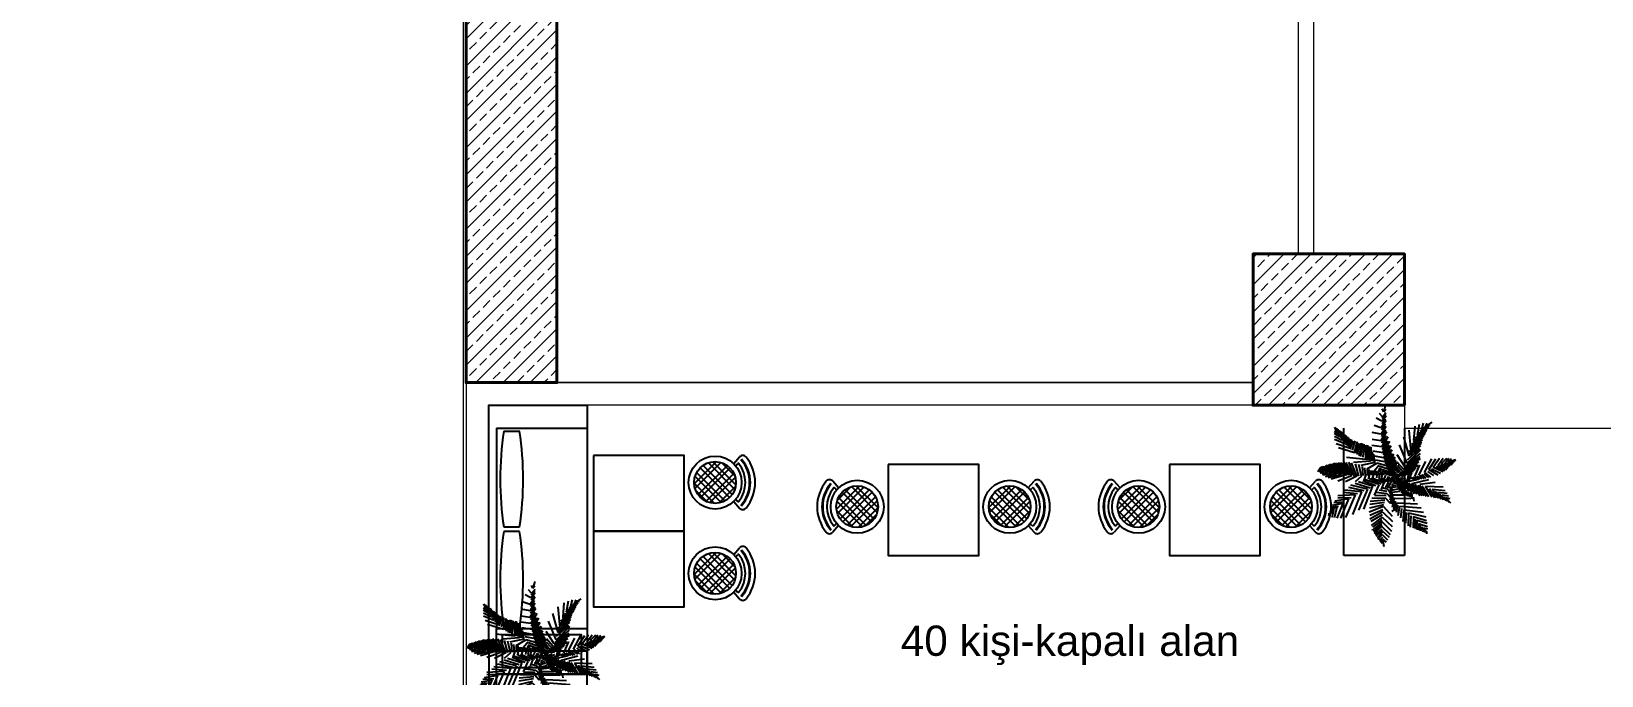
# Model space of a CAD drawing. Header units: millimetres. Extents: x 1650 to 6065, y 324 to 3836.
# Drawn here: x 2710 to 3748, y 2156 to 2582 of the extents above; entities that cross this region are included whole.
import ezdxf

# ---------------------------------------------------------------- set-up
doc = ezdxf.new("R2010")
doc.units = ezdxf.units.MM
doc.layers.add('A-370C-C', color=30, linetype='Continuous')
doc.layers.add('PY', color=104, linetype='Continuous')
doc.layers.add('A-ANNO-PATT-1', color=7, linetype='Continuous', lineweight=5, true_color=0x737373)
doc.layers.add('A-WALL-PATT-1', color=7, linetype='Continuous', lineweight=5, true_color=0x737373)
for name, color, linetype, lineweight in [('A-WALL-FULL-3', 7, 'Continuous', 15), ('BAL-PERDE', 111, 'Continuous', 40), ('porselen kaplama', 181, 'Continuous', 5), ('sıvaa', 142, 'Continuous', 5)]:
    doc.layers.add(name, color=color, linetype=linetype, lineweight=lineweight)
doc.styles.get("Standard").update_dxf_attribs({"font": 'arial.ttf'})
pattern_1 = [(45, (-71799.261, 82599.877), (-8.9802561, 8.9802561), []), (45, (-71790.281, 82599.877), (-8.9802561, 8.9802561), [6.35, -3.175])]

# ---------------------------------------------------------------- blocks, each defined once
blk = doc.blocks.new('A$C0AE060C1')
at = {"layer": 'PY', "color": 251, "true_color": 0x636466}
for p, q in [((4.51, 9.37), (4.39, 8.93)), ((4.25, 8.28), (3.88, 8.49)), ((4.3, 8.58), (4.1, 8.8)), ((4.21, 7.85), (4.54, 8.34)), ((4.26, 8.28), (4.54, 8.64)), ((4.27, 8.14), (4.5, 8.43)), ((4.28, 8.49), (4.55, 8.72)), ((4.39, 8.91), (4.29, 9.1)), ((4.33, 8.58), (4.53, 8.85)), ((4.39, 8.91), (4.53, 9.07)), ((1.12, 7.89), (1.33, 7.47)), ((1.35, 7.47), (1.12, 7.61)), ((1.45, 7.27), (1.12, 7.46)), ((1.6, 7.03), (1.12, 7.27)), ((1.24, 7.69), (1.28, 7.85)), ((1.28, 7.58), (1.37, 7.78)), ((1.33, 7.47), (1.41, 7.72)), ((1.39, 7.4), (1.48, 7.69)), ((1.45, 7.26), (1.56, 7.62)), ((1.53, 7.19), (1.65, 7.57)), ((1.56, 7.62), (1.56, 7.62)), ((1.6, 7.01), (1.73, 7.46)), ((1.69, 6.98), (1.81, 7.42)), ((1.77, 6.9), (1.91, 7.35)), ((1.85, 6.78), (2.01, 7.27)), ((4.2, 7.43), (3.61, 7.53)), ((4.2, 7.85), (3.75, 8)), ((4.19, 6.98), (4.58, 7.59)), ((4.2, 7.43), (4.54, 7.95)), ((4.25, 7.26), (4.53, 7.72)), ((4.25, 6.83), (4.54, 7.33)), ((4.26, 7.72), (4.5, 8.12)), ((4.26, 6.58), (4.68, 7.27)), ((6.17, 6.51), (6.07, 7.69)), ((6.34, 6.92), (7.06, 7.35)), ((6.38, 7), (6.45, 7.95)), ((6.39, 7.04), (7.07, 7.42)), ((6.47, 7.21), (7.12, 7.47)), ((6.58, 7.35), (7.17, 7.56)), ((6.61, 7.36), (6.75, 8.08)), ((6.62, 7.42), (7.2, 7.66)), ((6.7, 7.51), (7.22, 7.72)), ((6.79, 7.62), (7.25, 7.8)), ((6.87, 7.65), (7.01, 8.15)), ((6.88, 7.72), (7.28, 7.85)), ((7.04, 7.85), (7.36, 7.9)), ((7.13, 7.88), (7.25, 8.16)), ((7.56, 8.21), (7.15, 7.93)), ((7.15, 7.91), (7.39, 7.97)), ((7.2, 7.66), (7.2, 7.66)), ((7.28, 8.01), (7.46, 8.06)), ((7.39, 7.97), (7.39, 7.97)), ((1.82, 6.78), (1.13, 7.08)), ((2.1, 6.5), (1.24, 6.78)), ((2.44, 6.2), (1.39, 6.52)), ((1.9, 6.7), (2.08, 7.21)), ((2.01, 6.64), (2.18, 7.12)), ((2.11, 6.5), (2.28, 7.07)), ((2.17, 6.44), (2.37, 6.99)), ((2.32, 6.37), (2.5, 6.98)), ((2.44, 6.2), (2.62, 6.94)), ((2.54, 6.17), (2.68, 6.88)), ((2.65, 6.08), (2.79, 6.83)), ((2.78, 6), (2.92, 6.82)), ((2.88, 5.96), (2.97, 6.8)), ((3.02, 5.9), (3.09, 6.76)), ((3.19, 5.75), (3.17, 6.7)), ((3.29, 5.74), (3.25, 6.69)), ((3.27, 6.73), (3.27, 6.71)), ((3.41, 5.72), (3.34, 6.69)), ((3.5, 5.66), (3.45, 6.61)), ((3.45, 6.61), (3.45, 6.59)), ((3.58, 5.65), (3.56, 6.56)), ((4.25, 6.58), (3.6, 6.67)), ((4.18, 6.98), (3.61, 7.08)), ((3.7, 5.64), (3.65, 6.26)), ((4.34, 6.19), (3.67, 6.31)), ((4.3, 6.42), (4.65, 6.99)), ((4.31, 6.19), (4.79, 6.97)), ((4.36, 6.06), (4.77, 6.7)), ((4.38, 5.86), (4.87, 6.67)), ((4.44, 5.76), (4.83, 6.42)), ((4.46, 5.59), (4.95, 6.42)), ((5.93, 5.51), (5.42, 6.73)), ((6.07, 6), (5.7, 7.24)), ((5.94, 5.5), (6.83, 6.41)), ((5.96, 5.74), (6.76, 6.47)), ((6.03, 6.09), (6.88, 6.83)), ((6.06, 5.99), (6.84, 6.67)), ((6.07, 6.28), (6.9, 6.92)), ((6.13, 6.46), (6.94, 7.04)), ((6.16, 6.55), (6.96, 7.15)), ((6.23, 6.74), (6.98, 7.24)), ((0.41, 4.92), (0.18, 5.24)), ((0.57, 4.88), (0.28, 5.28)), ((0.65, 4.86), (0.37, 5.28)), ((0.72, 4.87), (0.46, 5.31)), ((0.82, 4.85), (0.53, 5.33)), ((0.94, 4.8), (0.57, 5.37)), ((1.01, 4.81), (0.68, 5.4)), ((1.12, 4.81), (0.75, 5.42)), ((1.24, 4.78), (0.8, 5.45)), ((0.8, 5.45), (0.8, 5.45)), ((1.31, 4.79), (0.93, 5.47)), ((1.44, 4.78), (1.02, 5.46)), ((1.54, 4.74), (1.08, 5.5)), ((1.08, 5.5), (1.08, 5.48)), ((1.65, 4.76), (1.2, 5.51)), ((1.77, 4.76), (1.33, 5.51)), ((1.89, 4.73), (1.4, 5.54)), ((2.01, 4.72), (1.53, 5.52)), ((2.13, 4.72), (1.65, 5.54)), ((2.28, 4.67), (1.74, 5.58)), ((2.32, 4.69), (1.9, 5.56)), ((3.19, 5.75), (1.93, 5.89)), ((2.45, 4.65), (2.08, 5.58)), ((2.6, 4.65), (2.25, 5.54)), ((3.5, 5.64), (2.39, 5.55)), ((2.73, 4.65), (2.51, 5.47)), ((2.91, 4.65), (2.74, 5.41)), ((3.79, 5.55), (2.87, 5.35)), ((3.03, 4.69), (2.98, 5.29)), ((3.17, 4.67), (3.14, 5.2)), ((3.29, 5.14), (3.92, 5.5)), ((3.8, 5.55), (3.73, 6.1)), ((4.38, 5.86), (3.78, 5.98)), ((3.78, 5.02), (4.05, 5.37)), ((4.46, 5.59), (3.87, 5.71)), ((4.56, 5.33), (3.93, 5.5)), ((4.04, 4.98), (4.15, 5.21)), ((4.05, 5.37), (4.05, 5.37)), ((4.66, 5.12), (4.09, 5.31)), ((4.15, 5.21), (4.14, 4.95)), ((4.51, 5.47), (4.92, 6.17)), ((4.56, 5.33), (5.04, 6.13)), ((4.6, 5.23), (5.05, 5.98)), ((4.66, 5.12), (5.13, 5.92)), ((4.69, 5.05), (5.14, 5.78)), ((4.72, 4.93), (5.19, 5.73)), ((4.77, 4.87), (5.21, 5.65)), ((4.79, 4.78), (5.26, 5.56)), ((4.86, 4.74), (5.21, 5.37)), ((4.91, 4.67), (5.26, 5.28)), ((5.47, 4.91), (5.25, 5.2)), ((5.8, 5.24), (5.27, 6.05)), ((5.7, 5.09), (5.28, 5.58)), ((5.61, 4.99), (5.3, 5.35)), ((5.73, 5.07), (6.66, 5.33)), ((5.73, 5.05), (6.53, 5.19)), ((5.81, 5.22), (6.82, 5.81)), ((5.81, 5.15), (6.62, 5.42)), ((5.83, 5.21), (6.7, 5.6)), ((5.86, 5.33), (6.79, 5.94)), ((5.93, 5.46), (6.81, 6.15)), ((6.43, 4.63), (6.77, 5.39)), ((6.66, 5.33), (6.66, 5.33)), ((6.7, 4.71), (7.17, 5.62)), ((7.07, 4.9), (7.56, 5.79)), ((7.36, 5.09), (7.82, 5.79)), ((7.47, 5.73), (7.47, 5.73)), ((7.64, 5.24), (8.07, 5.83)), ((7.64, 5.24), (8.31, 4.95)), ((7.85, 5.28), (8.42, 5.02)), ((7.95, 5.35), (8.31, 5.84)), ((7.95, 5.35), (8.55, 5.1)), ((8.07, 5.83), (8.07, 5.83)), ((8.12, 5.4), (8.63, 5.2)), ((8.2, 5.48), (8.55, 5.84)), ((8.2, 5.48), (8.69, 5.28)), ((8.37, 5.51), (8.76, 5.34)), ((8.44, 5.54), (8.69, 5.83)), ((8.44, 5.54), (8.85, 5.39)), ((8.59, 5.58), (8.93, 5.45)), ((8.66, 5.62), (8.87, 5.81)), ((8.66, 5.62), (9.14, 5.75)), ((8.66, 5.62), (9, 5.52)), ((8.86, 5.67), (9.05, 5.61)), ((9.01, 5.7), (9.13, 5.69)), ((0, 5.03), (0.43, 4.88)), ((0.24, 4.95), (0.1, 5.11)), ((0.36, 4.93), (0.14, 5.17)), ((0.43, 4.88), (0.19, 4.84)), ((0.65, 4.86), (0.29, 4.78)), ((0.94, 4.8), (0.35, 4.71)), ((1.24, 4.78), (0.51, 4.61)), ((1.54, 4.74), (0.68, 4.54)), ((1.89, 4.73), (0.92, 4.46)), ((2.28, 4.67), (1.35, 4.33)), ((2.6, 4.65), (1.86, 4.27)), ((2.91, 4.65), (2.5, 4.27)), ((3.48, 3.86), (2.5, 4.16)), ((3.71, 3.96), (2.71, 4.27)), ((3.87, 4.02), (3.01, 4.34)), ((3.17, 4.67), (3.07, 4.38)), ((4.09, 4.09), (3.12, 4.42)), ((3.3, 4.7), (3.3, 5.13)), ((3.42, 4.67), (3.36, 4.48)), ((3.36, 4.48), (3.36, 4.48)), ((3.42, 4.67), (3.42, 5.1)), ((4.22, 4.13), (3.45, 4.47)), ((3.56, 4.72), (3.56, 5.03)), ((4.41, 4.19), (3.57, 4.53)), ((3.68, 4.69), (3.63, 4.5)), ((3.63, 4.5), (3.63, 4.5)), ((3.68, 4.69), (3.66, 5.03)), ((3.79, 4.72), (3.79, 5.01)), ((3.92, 4.71), (3.89, 5.01)), ((3.92, 4.71), (3.9, 4.54)), ((4.02, 4.72), (4, 4.95)), ((4.51, 4.24), (4.03, 4.49)), ((4.11, 4.73), (4.04, 5.01)), ((4.11, 4.73), (4.06, 4.54)), ((4.18, 4.74), (4.17, 4.88)), ((4.28, 4.73), (4.19, 4.97)), ((4.68, 4.27), (4.19, 4.53)), ((4.72, 4.93), (4.22, 5.1)), ((4.27, 4.73), (4.22, 4.52)), ((4.39, 4.2), (4.22, 3.8)), ((4.79, 4.78), (4.29, 4.95)), ((4.34, 4.72), (4.31, 4.9)), ((4.91, 4.67), (4.38, 4.83)), ((4.51, 4.71), (4.41, 4.5)), ((4.67, 4.25), (4.52, 3.95)), ((4.76, 4.29), (4.55, 4.43)), ((4.68, 4.63), (4.59, 4.42)), ((4.9, 4.28), (4.7, 4.44)), ((4.71, 4.46), (4.79, 4.63)), ((4.89, 4.29), (4.75, 4.07)), ((4.81, 4.48), (5.13, 4.48)), ((4.96, 4.31), (4.86, 4.43)), ((4.87, 4.55), (5.05, 4.55)), ((4.94, 4.4), (5.16, 4.4)), ((4.94, 4.17), (4.94, 3.96)), ((4.95, 4.66), (5.14, 4.96)), ((4.97, 4.61), (5.19, 4.91)), ((4.97, 4.27), (5.18, 4.29)), ((5.03, 4.18), (5.18, 4.2)), ((5.05, 4.62), (5.12, 4.72)), ((5.13, 4.55), (5.18, 4.72)), ((5.22, 4.55), (5.13, 4.46)), ((5.14, 4.76), (5.35, 4.61)), ((5.24, 4.33), (5.14, 4.27)), ((5.21, 4.8), (5.17, 4.93)), ((5.19, 4.91), (5.19, 4.91)), ((5.19, 4.55), (5.25, 4.7)), ((5.3, 4.27), (5.19, 4.16)), ((5.35, 4.85), (5.21, 5.06)), ((5.24, 4.28), (5.21, 4.26)), ((5.22, 4.78), (5.68, 4.65)), ((5.22, 4.53), (5.41, 4.59)), ((5.23, 4.74), (5.47, 4.64)), ((5.32, 4.22), (5.23, 4.08)), ((5.24, 4.53), (5.24, 4.31)), ((5.35, 4.18), (5.24, 3.99)), ((5.31, 4.49), (5.3, 4.29)), ((5.33, 4.48), (5.65, 4.57)), ((5.33, 4.48), (5.41, 4.1)), ((5.36, 4.79), (5.82, 4.69)), ((5.37, 4.82), (6.02, 4.76)), ((5.4, 4.45), (5.51, 4.04)), ((5.45, 4.85), (6.11, 4.83)), ((5.46, 4.88), (6.26, 4.9)), ((5.46, 4.42), (5.83, 4.53)), ((5.48, 4.42), (5.61, 3.92)), ((5.56, 4.93), (6.34, 4.99)), ((5.56, 4.38), (5.73, 3.85)), ((5.62, 4.99), (6.45, 5.09)), ((5.62, 4.33), (6.08, 4.46)), ((5.62, 4.33), (5.84, 3.77)), ((5.75, 4.31), (6.04, 3.63)), ((5.86, 4.27), (6.67, 4.46)), ((5.86, 4.27), (6.24, 3.54)), ((5.9, 4.57), (6.01, 4.49)), ((5.99, 4.59), (6.05, 4.78)), ((5.99, 4.59), (6.13, 4.46)), ((6.02, 4.22), (6.41, 3.49)), ((6.07, 4.57), (6.21, 4.49)), ((6.13, 4.59), (6.23, 4.88)), ((6.13, 4.59), (6.43, 4.46)), ((6.17, 4.16), (6.58, 3.45)), ((6.27, 4.16), (7.36, 4.44)), ((6.29, 4.16), (6.77, 3.37)), ((6.3, 4.59), (6.53, 4.51)), ((6.43, 4.63), (6.77, 4.48)), ((6.57, 4.65), (6.9, 4.49)), ((6.72, 4.71), (7.05, 4.48)), ((6.76, 4.13), (7.79, 4.26)), ((6.88, 4.75), (7.17, 4.52)), ((7.03, 4.81), (7.34, 4.57)), ((7.07, 4.9), (7.47, 4.59)), ((7.27, 4.95), (7.67, 4.69)), ((7.36, 5.09), (7.96, 4.74)), ((7.54, 5.13), (8.14, 4.85)), ((2.07, 3.15), (1.16, 3)), ((2.52, 3.41), (1.35, 3.34)), ((2.22, 3.22), (1.35, 3.2)), ((2.05, 3.15), (1.53, 1.88)), ((2.65, 3.49), (1.67, 3.56)), ((2.93, 3.62), (1.8, 3.72)), ((2.5, 3.41), (1.85, 1.93)), ((3.09, 3.68), (2.08, 3.9)), ((3.31, 3.79), (2.21, 4.06)), ((2.91, 3.62), (2.31, 2.12)), ((3.3, 3.8), (2.71, 2.4)), ((3.07, 2.48), (3.65, 3.94)), ((4.52, 3.2), (3.6, 3.17)), ((4.06, 4.07), (3.74, 3.39)), ((4.55, 3.35), (3.77, 3.38)), ((4.59, 3.49), (3.89, 3.58)), ((4.62, 3.63), (4.11, 3.72)), ((4.22, 3.8), (4.22, 3.8)), ((4.22, 3.8), (4.22, 3.8)), ((4.68, 3.77), (4.3, 3.87)), ((4.75, 3.9), (4.47, 3.95)), ((4.51, 3.2), (4.81, 2.86)), ((4.59, 3.51), (4.78, 3.28)), ((4.78, 4), (4.6, 4.04)), ((4.67, 3.77), (4.81, 3.51)), ((4.82, 4.06), (4.74, 4.1)), ((4.91, 3.65), (4.78, 3.36)), ((4.94, 3.6), (4.78, 3.26)), ((4.94, 3.51), (4.78, 3.06)), ((4.79, 3.98), (4.86, 3.73)), ((4.98, 3.41), (4.81, 2.89)), ((4.91, 3.92), (4.84, 3.61)), ((5.02, 3.27), (4.88, 2.79)), ((4.9, 3.73), (5.33, 3.82)), ((4.92, 3.9), (5.24, 3.97)), ((4.94, 3.6), (5.46, 3.65)), ((5.08, 3.19), (4.94, 2.59)), ((4.95, 4.03), (5.19, 4.07)), ((4.98, 3.41), (5.8, 3.41)), ((5.08, 3.19), (6.18, 3.17)), ((5.37, 4.1), (5.31, 3.95)), ((5.31, 3.95), (5.46, 4.02)), ((5.43, 4.1), (5.32, 3.86)), ((5.46, 4.02), (5.39, 3.79)), ((5.53, 4.01), (5.41, 3.71)), ((5.56, 3.94), (5.51, 3.65)), ((5.62, 3.92), (5.56, 3.52)), ((5.69, 3.83), (5.64, 3.47)), ((5.76, 3.82), (5.7, 3.41)), ((5.83, 3.72), (5.79, 3.42)), ((5.91, 3.71), (5.84, 3.34)), ((5.97, 3.59), (5.94, 3.33)), ((6.03, 3.54), (6.03, 3.3)), ((6.07, 3.54), (6.31, 3.47)), ((6.14, 3.45), (6.14, 3.26)), ((6.23, 3.39), (6.23, 3.15)), ((6.33, 3.26), (6.37, 2.99)), ((6.43, 4.13), (6.89, 3.38)), ((6.64, 4.06), (7.03, 3.36)), ((6.75, 4.05), (7.18, 3.32)), ((6.89, 4.02), (7.34, 3.31)), ((7.13, 3.99), (7.56, 3.28)), ((7.15, 3.99), (8.3, 3.95)), ((7.39, 3.83), (7.73, 3.24)), ((7.58, 3.8), (8.44, 3.71)), ((7.6, 3.8), (7.85, 3.22)), ((7.78, 3.65), (7.95, 3.2)), ((7.96, 3.6), (8.58, 3.52)), ((7.96, 3.6), (8.07, 3.17)), ((8.09, 3.51), (8.16, 3.13)), ((8.22, 3.41), (8.28, 3.09)), ((8.25, 3.41), (8.66, 3.34)), ((8.35, 3.29), (8.35, 3.08)), ((8.46, 3.24), (8.74, 3.17)), ((8.47, 3.24), (8.46, 3.02)), ((8.46, 3.24), (8.79, 2.89)), ((0.86, 2.17), (0.7, 2.13)), ((1.07, 2.35), (0.72, 2.01)), ((0.93, 2.25), (0.8, 2.25)), ((1.07, 2.35), (0.83, 2.31)), ((1.12, 2.43), (0.86, 2.41)), ((1.29, 2.58), (0.88, 2.48)), ((1.39, 2.65), (0.95, 2.61)), ((1.07, 2.35), (0.96, 1.93)), ((1.69, 2.84), (0.97, 2.71)), ((1.8, 2.94), (1.09, 2.88)), ((1.29, 2.57), (1.1, 1.9)), ((1.67, 2.85), (1.29, 1.88)), ((4.36, 2.64), (3.41, 2.27)), ((4.37, 2.76), (3.44, 2.54)), ((4.43, 2.92), (3.46, 2.77)), ((4.33, 2.43), (3.47, 2.06)), ((4.32, 2.29), (3.47, 1.82)), ((4.45, 3.06), (3.48, 2.97)), ((4.27, 2.1), (3.53, 1.66)), ((4.32, 2.27), (4.97, 1.65)), ((4.36, 2.64), (4.95, 2.01)), ((5.08, 2.4), (4.91, 2.31)), ((5.14, 2.99), (5.02, 2.45)), ((5.24, 2.89), (5.1, 2.38)), ((5.3, 2.74), (5.21, 2.24)), ((5.25, 2.89), (6.61, 2.83)), ((5.43, 2.66), (5.32, 2.03)), ((5.45, 2.66), (6.85, 2.55)), ((5.55, 2.51), (5.48, 1.9)), ((5.72, 2.42), (5.64, 1.65)), ((5.73, 2.42), (7.02, 2.27)), ((5.87, 2.25), (5.81, 1.54)), ((6.02, 2.23), (5.99, 1.37)), ((6.02, 2.23), (7.17, 1.97)), ((6.85, 2.55), (6.85, 2.55)), ((8.57, 3.1), (8.57, 2.97)), ((8.69, 3), (8.69, 2.9)), ((1.53, 1.88), (1.53, 1.88)), ((4.27, 1.95), (3.55, 1.4)), ((4.26, 1.76), (3.64, 1.29)), ((4.27, 1.63), (3.65, 1.08)), ((3.65, 1.08), (3.65, 1.12)), ((4.26, 1.45), (3.71, 0.97)), ((4.24, 1.33), (3.76, 0.83)), ((4.26, 1.15), (3.81, 0.78)), ((4.25, 1.06), (3.87, 0.66)), ((4.24, 1.35), (4.81, 0.8)), ((4.25, 1.65), (4.89, 1.02)), ((4.25, 1.06), (4.75, 0.61)), ((4.27, 1.95), (4.94, 1.33)), ((4.95, 1.2), (4.95, 1.2)), ((6.18, 2.04), (6.14, 1.29)), ((6.32, 1.99), (7.21, 1.73)), ((6.34, 1.99), (6.32, 1.24)), ((6.46, 1.81), (6.42, 1.2)), ((6.58, 1.75), (6.54, 1.13)), ((6.58, 1.75), (7.25, 1.54)), ((6.72, 1.54), (6.64, 1.08)), ((6.8, 1.48), (6.75, 1.05)), ((6.8, 1.48), (7.28, 1.32)), ((6.9, 1.31), (6.83, 1.02)), ((7.02, 1.24), (6.96, 0.98)), ((7.01, 1.24), (7.28, 1.17)), ((7.01, 1.24), (7.26, 0.9)), ((7.11, 1.09), (7.05, 0.92)), ((4.27, 0.92), (3.95, 0.58)), ((4.28, 0.8), (4, 0.47)), ((4, 0.47), (4, 0.47)), ((4.31, 0.6), (4.08, 0.4)), ((4.3, 0.47), (4.14, 0.28)), ((4.32, 0.33), (4.19, 0.22)), ((4.27, 0.8), (4.63, 0.44)), ((4.3, 0.49), (4.54, 0.28)), ((4.3, 0.49), (4.38, 0)), ((7.19, 1.01), (7.2, 0.84))]:
    blk.add_line(p, q, dxfattribs=at)

msp = doc.modelspace()

# ---------------------------------------------------------------- hatches: boundary and pattern name
at = {"layer": 'A-ANNO-PATT-1'}
h = msp.add_hatch(dxfattribs=at)
h.set_pattern_fill('ANSI33', color=256, scale=2, style=0)
h.set_pattern_definition(pattern_1)
h.paths.add_polyline_path([(3617.3, 2334.8), (3617.3, 2434.8), (3517.3, 2434.8), (3517.3, 2334.8), (3561.1, 2334.8)], flags=0)
at = {"layer": 'A-WALL-PATT-1'}
h = msp.add_hatch(dxfattribs=at)
h.set_pattern_fill('ANSI33', color=256, scale=2, style=0)
h.set_pattern_definition(pattern_1)
h.paths.add_polyline_path([(3057.3, 2349.8), (3057.3, 2859.8), (2997.3, 2859.8), (2997.3, 2349.8)], flags=0)

# ---------------------------------------------------------------- linework, layer by layer
at = {"layer": 'A-370C-C', "ltscale": 50}
for p, q in [((3022.2, 2317.7, 0), (3032.7, 2317.7, 0)), ((3577.3, 2235.6, 0), (3577.3, 2319.8, 0)), ((3617.3, 2319.8, 0), (3617.3, 2235.6, 0)), ((3148.1, 2283.2, 0), (3162.4, 2297.5, 0)), ((3148.6, 2280.1, 0), (3165.5, 2297.1, 0)), ((3169.9, 2295.1, 0), (3150.5, 2275.7, 0)), ((3152, 2293.4, 0), (3161.8, 2283.5, 0)), ((3171.7, 2293.4, 0), (3152.2, 2273.9, 0)), ((3153.9, 2295, 0), (3173, 2275.8, 0)), ((3157.4, 2296.8, 0), (3174.8, 2279.3, 0)), ((3160.3, 2297.5, 0), (3175.5, 2282.2, 0)), ((3166.2, 2296.8, 0), (3174.9, 2288.2, 0)), ((3174.1, 2296.3, 0), (3178, 2300.7, 0)), ((3175.4, 2294.8, 0), (3176.6, 2296.1, 0)), ((3148.1, 2283.1, 0), (3161.1, 2270.1, 0)), ((3148.7, 2287.8, 0), (3165.9, 2270.7, 0)), ((3149.7, 2290.3, 0), (3168.3, 2271.7, 0)), ((3155.8, 2271.4, 0), (3174.2, 2289.8, 0)), ((3158.4, 2270.5, 0), (3175.1, 2287.2, 0)), ((3161.8, 2283.5, 0), (3171.4, 2273.9, 0)), ((3243.4, 2280.3, 0), (3239.5, 2284.7, 0)), ((3368.7, 2280.3, 0), (3372.6, 2284.7, 0)), ((3429.4, 2280.3, 0), (3425.5, 2284.7, 0)), ((3554.6, 2280.3, 0), (3558.5, 2284.7, 0)), ((3156.6, 2271.1, 0), (3149.1, 2278.6, 0)), ((3164.5, 2270.3, 0), (3175.3, 2281.1, 0)), ((3175.4, 2272.8, 0), (3176.6, 2271.4, 0)), ((3242.1, 2278.8, 0), (3240.9, 2280.1, 0)), ((3257.2, 2281.5, 0), (3242, 2266.2, 0)), ((3251.3, 2280.8, 0), (3242.6, 2272.2, 0)), ((3260.1, 2280.8, 0), (3242.7, 2263.3, 0)), ((3261.7, 2255.4, 0), (3243.3, 2273.8, 0)), ((3263.6, 2279, 0), (3244.5, 2259.8, 0)), ((3245.8, 2277.4, 0), (3265.2, 2257.9, 0)), ((3247.6, 2279.1, 0), (3267, 2259.7, 0)), ((3267.8, 2274.3, 0), (3249.1, 2255.7, 0)), ((3268.9, 2264.1, 0), (3252, 2281.1, 0)), ((3269.4, 2267.2, 0), (3255, 2281.5, 0)), ((3265.5, 2277.4, 0), (3255.7, 2267.5, 0)), ((3342.7, 2267.2, 0), (3357.1, 2281.5, 0)), ((3343.2, 2264.1, 0), (3360.1, 2281.1, 0)), ((3344.3, 2274.3, 0), (3363, 2255.7, 0)), ((3364.5, 2279.1, 0), (3345.1, 2259.7, 0)), ((3346.6, 2277.4, 0), (3356.5, 2267.5, 0)), ((3366.3, 2277.4, 0), (3346.9, 2257.9, 0)), ((3348.5, 2279, 0), (3367.7, 2259.8, 0)), ((3350.4, 2255.4, 0), (3368.8, 2273.8, 0)), ((3352, 2280.8, 0), (3369.5, 2263.3, 0)), ((3354.9, 2281.5, 0), (3370.1, 2266.2, 0)), ((3360.8, 2280.8, 0), (3369.5, 2272.2, 0)), ((3370.1, 2278.8, 0), (3371.2, 2280.1, 0)), ((3428, 2278.8, 0), (3426.8, 2280.1, 0)), ((3443.2, 2281.5, 0), (3428, 2266.2, 0)), ((3446.1, 2280.8, 0), (3428.6, 2263.3, 0)), ((3437.3, 2280.8, 0), (3428.6, 2272.2, 0)), ((3447.6, 2255.4, 0), (3429.3, 2273.8, 0)), ((3449.6, 2279, 0), (3430.4, 2259.8, 0)), ((3431.7, 2277.4, 0), (3451.2, 2257.9, 0)), ((3433.5, 2279.1, 0), (3453, 2259.7, 0)), ((3453.7, 2274.3, 0), (3435.1, 2255.7, 0)), ((3454.9, 2264.1, 0), (3437.9, 2281.1, 0)), ((3455.3, 2267.2, 0), (3441, 2281.5, 0)), ((3451.5, 2277.4, 0), (3441.6, 2267.5, 0)), ((3528.7, 2267.2, 0), (3543, 2281.5, 0)), ((3529.1, 2264.1, 0), (3546.1, 2281.1, 0)), ((3530.3, 2274.3, 0), (3548.9, 2255.7, 0)), ((3550.5, 2279.1, 0), (3531, 2259.7, 0)), ((3532.5, 2277.4, 0), (3542.4, 2267.5, 0)), ((3552.3, 2277.4, 0), (3532.8, 2257.9, 0)), ((3534.4, 2279, 0), (3553.6, 2259.8, 0)), ((3536.4, 2255.4, 0), (3554.8, 2273.8, 0)), ((3537.9, 2280.8, 0), (3555.4, 2263.3, 0)), ((3540.8, 2281.5, 0), (3556.1, 2266.2, 0)), ((3546.8, 2280.8, 0), (3555.4, 2272.2, 0)), ((3556, 2278.8, 0), (3557.2, 2280.1, 0)), ((3174.1, 2271.3, 0), (3178, 2266.9, 0)), ((3253, 2254.3, 0), (3242.2, 2265.1, 0)), ((3259.1, 2254.5, 0), (3242.4, 2271.2, 0)), ((3255.7, 2267.5, 0), (3246.1, 2257.9, 0)), ((3268.8, 2271.8, 0), (3251.6, 2254.7, 0)), ((3269.4, 2267.1, 0), (3256.4, 2254.1, 0)), ((3260.9, 2255.1, 0), (3268.4, 2262.6, 0)), ((3342.7, 2267.1, 0), (3355.8, 2254.1, 0)), ((3343.3, 2271.8, 0), (3360.5, 2254.7, 0)), ((3351.2, 2255.1, 0), (3343.7, 2262.6, 0)), ((3353, 2254.5, 0), (3369.8, 2271.2, 0)), ((3356.5, 2267.5, 0), (3366, 2257.9, 0)), ((3359.2, 2254.3, 0), (3369.9, 2265.1, 0)), ((3438.9, 2254.3, 0), (3428.1, 2265.1, 0)), ((3445.1, 2254.5, 0), (3428.3, 2271.2, 0)), ((3441.6, 2267.5, 0), (3432, 2257.9, 0)), ((3454.8, 2271.8, 0), (3437.6, 2254.7, 0)), ((3455.3, 2267.1, 0), (3442.3, 2254.1, 0)), ((3446.9, 2255.1, 0), (3454.3, 2262.6, 0)), ((3528.7, 2267.1, 0), (3541.7, 2254.1, 0)), ((3529.3, 2271.8, 0), (3546.4, 2254.7, 0)), ((3537.2, 2255.1, 0), (3529.7, 2262.6, 0)), ((3539, 2254.5, 0), (3555.7, 2271.2, 0)), ((3542.4, 2267.5, 0), (3552, 2257.9, 0)), ((3545.1, 2254.3, 0), (3555.9, 2265.1, 0)), ((3022.2, 2254.5, 0), (3032.6, 2254.5, 0)), ((3022.2, 2251.6, 0), (3032.6, 2251.6, 0)), ((3243.4, 2255.3, 0), (3239.5, 2250.9, 0)), ((3242.1, 2256.8, 0), (3240.9, 2255.4, 0)), ((3368.7, 2255.3, 0), (3372.6, 2250.9, 0)), ((3370.1, 2256.8, 0), (3371.2, 2255.4, 0)), ((3429.4, 2255.3, 0), (3425.5, 2250.9, 0)), ((3428, 2256.8, 0), (3426.8, 2255.4, 0)), ((3554.6, 2255.3, 0), (3558.5, 2250.9, 0)), ((3556, 2256.8, 0), (3557.2, 2255.4, 0)), ((3148.1, 2223.2, 0), (3162.4, 2237.5, 0)), ((3148.6, 2220.1, 0), (3165.5, 2237.1, 0)), ((3169.9, 2235.1, 0), (3150.5, 2215.7, 0)), ((3152, 2233.4, 0), (3161.8, 2223.5, 0)), ((3171.7, 2233.4, 0), (3152.2, 2213.9, 0)), ((3153.9, 2235, 0), (3173, 2215.8, 0)), ((3157.4, 2236.8, 0), (3174.8, 2219.3, 0)), ((3160.3, 2237.5, 0), (3175.5, 2222.2, 0)), ((3166.2, 2236.8, 0), (3174.9, 2228.2, 0)), ((3174.1, 2236.3, 0), (3178, 2240.7, 0)), ((3175.4, 2234.8, 0), (3176.6, 2236.1, 0)), ((3617.3, 2235.6, 0), (3577.3, 2235.6, 0)), ((3148.1, 2223.1, 0), (3161.1, 2210.1, 0)), ((3148.7, 2227.8, 0), (3165.9, 2210.7, 0)), ((3149.7, 2230.3, 0), (3168.3, 2211.7, 0)), ((3155.8, 2211.4, 0), (3174.2, 2229.8, 0)), ((3158.4, 2210.5, 0), (3175.1, 2227.2, 0)), ((3161.8, 2223.5, 0), (3171.4, 2213.9, 0)), ((3164.5, 2210.3, 0), (3175.3, 2221.1, 0)), ((3156.6, 2211.1, 0), (3149.1, 2218.6, 0)), ((3174.1, 2211.3, 0), (3178, 2206.9, 0)), ((3175.4, 2212.8, 0), (3176.6, 2211.4, 0)), ((3022.2, 2188.3, 0), (3032.7, 2188.3, 0))]:
    msp.add_line(p, q, dxfattribs=at)
at = {"layer": 'A-370C-C', "ltscale": 50, "elevation": 0}
for points in [[(3077.3, 2334.8), (3077.3, 2172.3), (3012.3, 2172.3), (3012.3, 2334.8)], [(3081.4, 2301.6), (3081.4, 2251.6), (3141.4, 2251.6), (3141.4, 2301.6)], [(3276.1, 2295.6), (3276.1, 2235.6), (3336.1, 2235.6), (3336.1, 2295.6)], [(3462, 2295.6), (3462, 2235.6), (3522, 2235.6), (3522, 2295.6)], [(3081.4, 2251.6), (3081.4, 2201.6), (3141.4, 2201.6), (3141.4, 2251.6)], [(3017.3, 2187.3), (3077.3, 2187.3), (3077.3, 2157.3), (3017.3, 2157.3)], [(3021.3, 2183.3), (3073.3, 2183.3), (3073.3, 2161.3), (3021.3, 2161.3)], [(3077.3, 2009.8), (3077.3, 2172.3), (3012.3, 2172.3), (3012.3, 2009.8)]]:
    msp.add_lwpolyline(points, close=True, dxfattribs=at)
for points in [[(3017.3, 2319.8), (3017.3, 2187.3), (3077.3, 2187.3)], [(3017.3, 2319.8), (3077.3, 2319.8)], [(3017.3, 2024.8), (3017.3, 2157.3), (3077.3, 2157.3)]]:
    msp.add_lwpolyline(points, dxfattribs=at)
at = {"layer": 'A-370C-C', "ltscale": 50}
for centre, radius in [((3161.8, 2283.8, 0), 17.5), ((3161.8, 2283.8, 0), 13.8), ((3255.7, 2267.8, 0), 17.5), ((3356.5, 2267.8, 0), 17.5), ((3441.6, 2267.8, 0), 17.5), ((3542.4, 2267.8, 0), 17.5), ((3255.7, 2267.8, 0), 13.8), ((3356.5, 2267.8, 0), 13.8), ((3441.6, 2267.8, 0), 13.8), ((3542.4, 2267.8, 0), 13.8), ((3161.8, 2223.8, 0), 17.5), ((3161.8, 2223.8, 0), 13.8)]:
    msp.add_circle(centre, radius, dxfattribs=at)
for centre, radius, start, end in [((3233.7, 2286.1, 0), 213.9, 171.5214, 188.5166), ((2821.1, 2286.1, 0), 213.9, 351.4834, 8.4786), ((3177.1, 2295.7, 0), 0.635, 38.0264, 138.6588), ((3161.8, 2283.8, 0), 20, 321.9736, 38.0264), ((3180.1, 2298.8, 0), 2.84, 39.4743, 138.6588), ((3161.8, 2283.8, 0), 22.8, 318.602, 41.398), ((3161.8, 2283.8, 0), 23.3, 318.602, 41.398), ((3161.8, 2283.8, 0), 26.5, 320.5257, 39.4743), ((3255.7, 2267.8, 0), 26.5, 140.5257, 219.4743), ((3255.7, 2267.8, 0), 23.3, 138.602, 221.398), ((3255.7, 2267.8, 0), 22.8, 138.602, 221.398), ((3237.4, 2282.8, 0), 2.84, 41.3412, 140.5257), ((3374.7, 2282.8, 0), 2.84, 39.4743, 138.6588), ((3356.5, 2267.8, 0), 22.8, 318.602, 41.398), ((3356.5, 2267.8, 0), 23.3, 318.602, 41.398), ((3356.5, 2267.8, 0), 26.5, 320.5257, 39.4743), ((3441.6, 2267.8, 0), 26.5, 140.5257, 219.4743), ((3441.6, 2267.8, 0), 23.3, 138.602, 221.398), ((3441.6, 2267.8, 0), 22.8, 138.602, 221.398), ((3423.3, 2282.8, 0), 2.84, 41.3412, 140.5257), ((3560.7, 2282.8, 0), 2.84, 39.4743, 138.6588), ((3542.4, 2267.8, 0), 22.8, 318.602, 41.398), ((3542.4, 2267.8, 0), 23.3, 318.602, 41.398), ((3542.4, 2267.8, 0), 26.5, 320.5257, 39.4743), ((3255.7, 2267.8, 0), 20, 141.9736, 218.0264), ((3240.4, 2279.7, 0), 0.635, 41.3412, 141.9736), ((3371.7, 2279.7, 0), 0.635, 38.0264, 138.6588), ((3356.5, 2267.8, 0), 20, 321.9736, 38.0264), ((3441.6, 2267.8, 0), 20, 141.9736, 218.0264), ((3426.4, 2279.7, 0), 0.635, 41.3412, 141.9736), ((3557.7, 2279.7, 0), 0.635, 38.0264, 138.6588), ((3542.4, 2267.8, 0), 20, 321.9736, 38.0264), ((3177.1, 2271.9, 0), 0.635, 221.3412, 321.9736), ((3180.1, 2268.8, 0), 2.84, 221.3412, 320.5257), ((3240.4, 2255.9, 0), 0.635, 218.0264, 318.6588), ((3371.7, 2255.9, 0), 0.635, 221.3412, 321.9736), ((3426.4, 2255.9, 0), 0.635, 218.0264, 318.6588), ((3557.7, 2255.9, 0), 0.635, 221.3412, 321.9736), ((3233.7, 2219.8, 0), 213.9, 171.4834, 188.4786), ((2821.1, 2219.8, 0), 213.9, 351.5214, 8.5166), ((3180.1, 2238.8, 0), 2.84, 39.4743, 138.6588), ((3237.4, 2252.8, 0), 2.84, 219.4743, 318.6588), ((3374.7, 2252.8, 0), 2.84, 221.3412, 320.5257), ((3423.3, 2252.8, 0), 2.84, 219.4743, 318.6588), ((3560.7, 2252.8, 0), 2.84, 221.3412, 320.5257), ((3177.1, 2235.7, 0), 0.635, 38.0264, 138.6588), ((3161.8, 2223.8, 0), 20, 321.9736, 38.0264), ((3161.8, 2223.8, 0), 22.8, 318.602, 41.398), ((3161.8, 2223.8, 0), 23.3, 318.602, 41.398), ((3161.8, 2223.8, 0), 26.5, 320.5257, 39.4743), ((3177.1, 2211.9, 0), 0.635, 221.3412, 321.9736), ((3180.1, 2208.8, 0), 2.84, 221.3412, 320.5257)]:
    msp.add_arc(centre, radius, start, end, dxfattribs=at)
at = {"layer": 'A-WALL-FULL-3'}
for p, q in [((2997.3, 2349.8, 0), (2997.3, 1684.8, 0)), ((3517.3, 2349.8, 0), (3057.3, 2349.8, 0)), ((3057.3, 2349.8, 0), (3517.3, 2349.8, 0)), ((3012.3, 2334.8, 0), (3012.3, 1684.8, 0)), ((3517.3, 2334.8, 0), (3012.3, 2334.8, 0))]:
    msp.add_line(p, q, dxfattribs=at)
at = {"layer": 'A-WALL-FULL-3', "elevation": 0}
msp.add_lwpolyline([(3557.3, 2434.8), (3547.3, 2434.8), (3547.3, 2727.3), (3557.3, 2727.3)], close=True, dxfattribs=at)
at = {"layer": 'BAL-PERDE', "elevation": 0}
for points in [[(2997.3, 2859.8), (2997.3, 2349.8), (3057.3, 2349.8), (3057.3, 2859.8)], [(3617.3, 2334.8), (3617.3, 2434.8), (3517.3, 2434.8), (3517.3, 2334.8)]]:
    msp.add_lwpolyline(points, close=True, dxfattribs=at)
at = {"layer": 'porselen kaplama'}
for p, q in [((3617.3, 2334.8, 0), (3617.3, 2319.8, 0)), ((3617.3, 2319.8, 0), (3767.3, 2319.8, 0))]:
    msp.add_line(p, q, dxfattribs=at)
at = {"layer": 'sıvaa', "ltscale": 5, "elevation": 0}
msp.add_lwpolyline([(2484.8, 2840.3), (2995.3, 2840.3), (2995.3, 1684.8)], dxfattribs=at)

# ---------------------------------------------------------------- block references
at = {"xscale": 10, "yscale": 10, "zscale": 10}
for p in [(3559.8, 2241.5, 0), (2997.5, 2124.8, 0)]:
    msp.add_blockref('A$C0AE060C1', p, dxfattribs=at)

# ---------------------------------------------------------------- texts
at = {"layer": 'A-370C-C', "ltscale": 50}
msp.add_text('40 kişi-kapalı alan', height=20, dxfattribs=at).set_placement((3284.5, 2169.3, 0))

doc.saveas('drawing.dxf')
